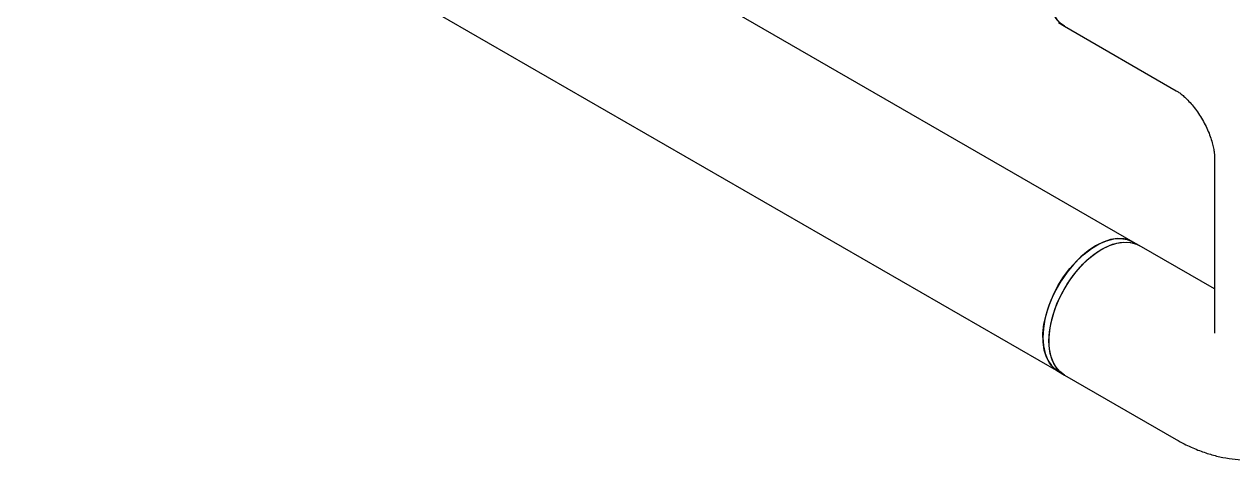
# Model space of a CAD drawing. Extents: x 3624 to 4218, y -1644 to -1224.
# Drawn here: x 4085.2 to 4155.9, y -1388.9 to -1363.4 of the extents above; entities that cross this region are included whole.
import ezdxf

# ---------------------------------------------------------------- set-up
doc = ezdxf.new("R2010")
doc.units = 0
doc.header["$LTSCALE"] = 23.1
doc.header["$MEASUREMENT"] = 0
doc.layers.get('0').update_dxf_attribs({"linetype": 'CONTINUOUS'})

msp = doc.modelspace()

# ---------------------------------------------------------------- linework, layer by layer
at = {"color": 7, "linetype": 'Continuous', "lineweight": 25}
for p, q in [((4150.04, -1376.189), (4089.582, -1341.288)), ((4085.207, -1348.865), (4145.665, -1383.767)), ((4145.665, -1363.353), (4146.019, -1363.557)), ((4146.019, -1363.557), (4152.559, -1367.333)), ((4154.791, -1371.199), (4154.791, -1381.406)), ((4150.393, -1376.393), (4150.04, -1376.189)), ((4154.791, -1378.932), (4150.393, -1376.393)), ((4145.665, -1383.767), (4146.019, -1383.971)), ((4146.019, -1383.971), (4152.559, -1387.747))]:
    msp.add_line(p, q, dxfattribs=at)
at = {"color": 7, "linetype": 'Continuous', "lineweight": 25, "flags": 128}
for points in [[(4146.019, -1363.557), (4145.768, -1363.375), (4145.522, -1363.094), (4145.33, -1362.745), (4145.197, -1362.336), (4145.125, -1361.874), (4145.116, -1361.37), (4145.17, -1360.833), (4145.286, -1360.274), (4145.461, -1359.705), (4145.692, -1359.138), (4145.974, -1358.583), (4146.302, -1358.052), (4146.668, -1357.556), (4147.066, -1357.106), (4147.487, -1356.709), (4147.922, -1356.375)], [(4145.112, -1361.554), (4145.144, -1362.045), (4145.238, -1362.489), (4145.392, -1362.877), (4145.603, -1363.202), (4145.868, -1363.458), (4146.019, -1363.557)], [(4150.04, -1376.189), (4149.871, -1376.106), (4149.517, -1376.006), (4149.129, -1375.987), (4148.715, -1376.049), (4148.283, -1376.192), (4147.843, -1376.411), (4147.403, -1376.703), (4146.972, -1377.062), (4146.559, -1377.48), (4146.172, -1377.949), (4145.819, -1378.459), (4145.508, -1379), (4145.245, -1379.561), (4145.034, -1380.131), (4144.881, -1380.697), (4144.789, -1381.249), (4144.759, -1381.775), (4144.792, -1382.264), (4144.887, -1382.707), (4145.042, -1383.094), (4145.255, -1383.418), (4145.521, -1383.672), (4145.665, -1383.767)], [(4145.153, -1383.281), (4144.966, -1382.928), (4144.837, -1382.515), (4144.769, -1382.051), (4144.765, -1381.544), (4144.823, -1381.005), (4144.943, -1380.445), (4145.122, -1379.876), (4145.356, -1379.309), (4145.642, -1378.755), (4145.972, -1378.226), (4146.341, -1377.733), (4146.741, -1377.286), (4147.163, -1376.894), (4147.599, -1376.564), (4148.04, -1376.304), (4148.478, -1376.118), (4148.903, -1376.011), (4149.306, -1375.985), (4149.68, -1376.041), (4150.017, -1376.176), (4150.04, -1376.189)], [(4145.112, -1381.968), (4145.144, -1381.441), (4145.238, -1380.889), (4145.392, -1380.323), (4145.603, -1379.753), (4145.868, -1379.192), (4146.18, -1378.652), (4146.533, -1378.142), (4146.921, -1377.674), (4147.334, -1377.258), (4147.766, -1376.9), (4148.206, -1376.61), (4148.646, -1376.392), (4149.078, -1376.251), (4149.491, -1376.191), (4149.878, -1376.211), (4150.232, -1376.313), (4150.393, -1376.393)], [(4145.507, -1383.486), (4145.319, -1383.133), (4145.19, -1382.719), (4145.123, -1382.255), (4145.118, -1381.748), (4145.176, -1381.209), (4145.296, -1380.649), (4145.475, -1380.08), (4145.71, -1379.513), (4145.995, -1378.959), (4146.326, -1378.43), (4146.695, -1377.938), (4147.094, -1377.49), (4147.516, -1377.098), (4147.953, -1376.768), (4148.394, -1376.508), (4148.831, -1376.322), (4149.256, -1376.216), (4149.66, -1376.189), (4150.033, -1376.245), (4150.37, -1376.38), (4150.393, -1376.393)], [(4146.019, -1383.971), (4145.868, -1383.871), (4145.603, -1383.616), (4145.392, -1383.291), (4145.238, -1382.902), (4145.144, -1382.458), (4145.112, -1381.968)], [(4145.665, -1383.767), (4145.396, -1383.567), (4145.153, -1383.281)], [(4146.019, -1383.971), (4145.749, -1383.771), (4145.507, -1383.486)]]:
    msp.add_lwpolyline(points, dxfattribs=at)
at = {"color": 7, "linetype": 'Continuous', "lineweight": 25}
for points, knots in [([(4152.559, -1367.333), (4152.583, -1367.348), (4152.649, -1367.387), (4152.798, -1367.491), (4153.006, -1367.663), (4153.24, -1367.889), (4153.488, -1368.166), (4153.739, -1368.49), (4153.98, -1368.85), (4154.201, -1369.234), (4154.393, -1369.629), (4154.549, -1370.017), (4154.664, -1370.38), (4154.741, -1370.704), (4154.781, -1370.972), (4154.791, -1371.124), (4154.791, -1371.186), (4154.791, -1371.199)], [0, 0, 0, 0, 0.0385205, 0.1058348, 0.1739579, 0.2438317, 0.3156516, 0.3892632, 0.4642689, 0.540126, 0.6162231, 0.6917582, 0.7662283, 0.8393199, 0.9110226, 0.981761, 1, 1, 1, 1]), ([(4152.559, -1387.747), (4152.713, -1387.833), (4153.125, -1388.062), (4153.788, -1388.359), (4154.543, -1388.622), (4155.272, -1388.802), (4155.996, -1388.91), (4156.735, -1388.948), (4157.486, -1388.908), (4158.238, -1388.782), (4158.956, -1388.577), (4159.633, -1388.297), (4160.265, -1387.947), (4160.849, -1387.535), (4161.381, -1387.065), (4161.857, -1386.542), (4162.278, -1385.97), (4162.641, -1385.354), (4162.946, -1384.695), (4163.19, -1383.995), (4163.374, -1383.257), (4163.494, -1382.48), (4163.537, -1381.858), (4163.54, -1381.496), (4163.541, -1381.406)], [0, 0, 0, 0, 0.032998, 0.088319, 0.137413, 0.185248, 0.231862, 0.277394, 0.327049, 0.375494, 0.422798, 0.469185, 0.514885, 0.560125, 0.605078, 0.649972, 0.695054, 0.740582, 0.786819, 0.834021, 0.882411, 0.932134, 0.983204, 1, 1, 1, 1]), ([(4154.791, -1381.406), (4154.791, -1381.429), (4154.79, -1381.494), (4154.782, -1381.538), (4154.785, -1381.526), (4154.786, -1381.524)], [0, 0, 0, 0, 0.310107, 0.872378, 1, 1, 1, 1])]:
    msp.add_open_spline(points, degree=3, knots=knots, dxfattribs=at)

doc.saveas('drawing.dxf')
